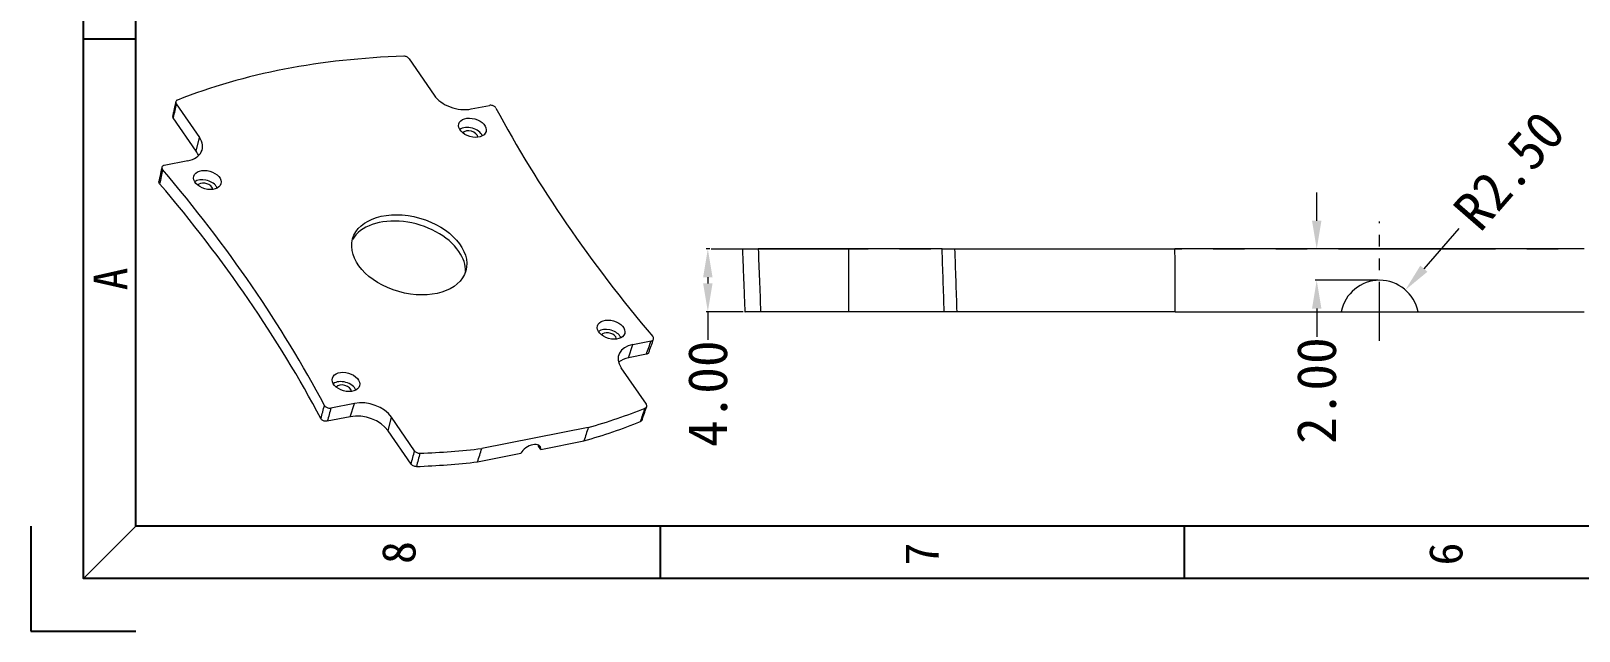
# Model space of a CAD drawing. Extents: x -40 to 272, y -118 to 614.
# Drawn here: x -39.8 to 58.9, y -46.5 to -8.2 of the extents above; entities that cross this region are included whole.
import ezdxf
from ezdxf.enums import TextEntityAlignment as Align

# ---------------------------------------------------------------- set-up
doc = ezdxf.new("R2010")
doc.units = 0
doc.header["$MEASUREMENT"] = 0
doc.linetypes.add('PHANTOM', pattern=[2.5, 1.25, -0.25, 0.25, -0.25, 0.25, -0.25])
doc.layers.add('30', color=7, linetype='Continuous')
doc.layers.add('50', color=7, linetype='Continuous')
doc.layers.add('moldbase', color=7, linetype='Continuous', lineweight=20)
doc.styles.add('宋体', font='SimSun.ttf', dxfattribs={"width": 0.7})
doc.dimstyles.new('3', dxfattribs={"dimtxt": 2.5, "dimasz": 1.8, "dimexe": 0.1, "dimexo": 0.1, "dimgap": 0.1, "dimtad": 0, "dimzin": 0, "dimdsep": 46, "dimtxsty": 'Standard', "dimcen": 0, "dimclrd": 4, "dimclre": 4, "dimclrt": 3, "dimadec": 1, "dimazin": 0, "dimtfac": 1, "dimtofl": 0, "dimtmove": 0, "dimatfit": 3, "dimfxl": 0.18, "dimtolj": 1, "dimtzin": 0, "dimlwd": 9, "dimlwe": 9, "dimarcsym": 0})

# ---------------------------------------------------------------- blocks, each defined once
blk = doc.blocks.new('7')
for p, q in [((2010.95, 292.69), (2015.95, 292.69)), ((2065.95, 246.19), (2065.95, 241.19)), ((2115.95, 246.19), (2115.95, 241.19))]:
    blk.add_line(p, q)
at = {"color": 8}
for p, q in [((2005.95, 246.19), (2005.95, 236.19)), ((2005.95, 236.19), (2015.95, 236.19))]:
    blk.add_line(p, q, dxfattribs=at)
for points in [[(2420.95, 241.19), (2010.95, 241.19), (2010.95, 528.19), (2420.95, 528.19)], [(2415.95, 246.19), (2015.95, 246.19), (2015.95, 523.19), (2415.95, 523.19)]]:
    blk.add_lwpolyline(points, close=True)
at = {"layer": 'moldbase'}
blk.add_line((2015.95, 246.19), (2010.95, 241.19), dxfattribs=at)
at = {"style": '宋体'}
for s, p in [('A', (2013.54, 269.78)), ('8', (2041.05, 243.68)), ('7', (2090.91, 243.53)), ('6', (2140.91, 243.54))]:
    blk.add_text(s, height=3.2, rotation=90, dxfattribs=at).set_placement(p, align=Align.MIDDLE)
blk = doc.blocks.new('*D72')
at = {"color": 4, "linetype": 'Continuous', "lineweight": 9}
for p, q in [((42.211, -20.34), (42.211, -18.54)), ((46.119, -22.14), (42.111, -22.14)), ((46.119, -24.14), (42.111, -24.14)), ((42.211, -25.94), (42.211, -27.74))]:
    blk.add_line(p, q, dxfattribs=at)
for points in [[(41.911, -20.34), (42.511, -20.34), (42.211, -22.14)], [(41.911, -25.94), (42.511, -25.94), (42.211, -24.14)]]:
    blk.add_solid(points, dxfattribs=at)
at = {"layer": 'Defpoints', "color": 0, "linetype": 'Continuous', "lineweight": 9}
for p in [(46.219, -22.14), (42.211, -24.14), (46.219, -24.14)]:
    blk.add_point(p, dxfattribs=at)
at = {"color": 3, "linetype": 'Continuous', "lineweight": 9, "insert": (42.211, -31.173), "char_height": 2.5, "attachment_point": 5, "rotation": 90}
blk.add_mtext('\\A1;2.00', dxfattribs=at)
blk = doc.blocks.new('*D73')
at = {"color": 4, "linetype": 'Continuous', "lineweight": 9}
for p, q in [((3.504, -22.14), (3.281, -22.14)), ((3.381, -23.94), (3.381, -24.341)), ((5.642, -26.141), (3.281, -26.141)), ((3.381, -26.141), (3.381, -27.941))]:
    blk.add_line(p, q, dxfattribs=at)
for points in [[(3.081, -23.94), (3.681, -23.94), (3.381, -22.14)], [(3.081, -24.341), (3.681, -24.341), (3.381, -26.141)]]:
    blk.add_solid(points, dxfattribs=at)
at = {"layer": 'Defpoints', "color": 0, "linetype": 'Continuous', "lineweight": 9}
for p in [(3.604, -22.14), (3.381, -26.141), (5.742, -26.141)]:
    blk.add_point(p, dxfattribs=at)
at = {"color": 3, "linetype": 'Continuous', "lineweight": 9, "insert": (3.381, -31.374), "char_height": 2.5, "attachment_point": 5, "rotation": 90}
blk.add_mtext('\\A1;4.00', dxfattribs=at)
blk = doc.blocks.new('*D74')
at = {"color": 4, "linetype": 'Continuous', "lineweight": 9}
blk.add_line((51.278, -20.833), (49.044, -23.398), dxfattribs=at)
blk.add_solid([(48.817, -23.201), (49.27, -23.595), (47.861, -24.755)], dxfattribs=at)
at = {"layer": 'Defpoints', "color": 0, "linetype": 'Continuous', "lineweight": 9}
for p in [(47.861, -24.755), (46.219, -26.64)]:
    blk.add_point(p, dxfattribs=at)
at = {"color": 3, "linetype": 'Continuous', "lineweight": 9, "insert": (54.491, -17.144), "char_height": 2.5, "attachment_point": 5, "rotation": 48.94042}
blk.add_mtext('\\A1;R2.50', dxfattribs=at)

msp = doc.modelspace()

# ---------------------------------------------------------------- linework, layer by layer
at = {"layer": '30', "color": 7, "linetype": 'Continuous', "lineweight": 9}
for p, q in [((-15.671, -10.004), (-14.069, -12.338)), ((-29.249, -15.899), (-30.712, -13.768)), ((-30.516, -12.875), (-29.037, -15.029)), ((-11.712, -13.212), (-10.54, -12.981)), ((-29.249, -15.899), (-29.037, -15.029)), ((-29.776, -16.513), (-31.278, -16.809)), ((12.369, -22.14), (6.593, -22.14)), ((18.319, -22.14), (12.369, -22.14)), ((12.369, -26.14), (12.369, -22.14)), ((19.118, -22.14), (33.172, -22.14)), ((59.267, -22.14), (33.172, -22.14)), ((12.369, -26.14), (6.749, -26.14)), ((18.459, -26.14), (12.369, -26.14)), ((33.178, -26.14), (19.258, -26.14)), ((33.178, -26.14), (43.77, -26.14)), ((43.77, -26.14), (48.668, -26.14)), ((48.669, -26.14), (59.26, -26.14)), ((-1.67, -29.081), (-1.403, -28.231)), ((-1.403, -28.231), (-0.231, -28)), ((-0.539, -28.858), (-1.67, -29.081)), ((-0.539, -32.049), (-2.141, -29.715)), ((-19.154, -31.988), (-20.656, -32.284)), ((-19.421, -32.837), (-19.154, -31.988)), ((-19.421, -32.837), (-20.883, -33.125)), ((-17.009, -33.732), (-16.797, -32.862)), ((-15.319, -35.015), (-16.797, -32.862)), ((-4.248, -33.53), (-11.035, -34.867)), ((-15.546, -35.863), (-17.009, -33.732)), ((-7.271, -34.923), (-4.517, -34.38)), ((-11.3, -35.717), (-8.546, -35.174)), ((-7.271, -34.923), (-7.416, -34.713))]:
    msp.add_line(p, q, dxfattribs=at)
at = {"layer": '30', "color": 1, "linetype": 'PHANTOM', "lineweight": 9, "ltscale": 3}
msp.add_line((46.219, -27.99), (46.219, -20.386), dxfattribs=at)
at = {"layer": '30', "color": 1, "linetype": 'PHANTOM', "lineweight": 9, "ltscale": 8}
msp.add_line((3.604, -22.14), (88.835, -22.14), dxfattribs=at)
at = {"layer": '30', "color": 7, "linetype": 'Continuous', "lineweight": 9}
msp.add_arc((46.219, -26.64), 2.5, 11.53696, 168.46304, dxfattribs=at)
for centre, major_axis, ratio, start_param, end_param in [((-5.406, -37.455), (-38.968, 11.03), 0.650053, 5.165251, 5.578275), ((-12.521, -12.033), (-1.718, 0.486), 0.650053, 0.663758, 2.234555), ((87.223, -2.244), (103.042, -29.165), 0.650053, 3.702083, 3.908619), ((-11.783, -14.959), (0.803, -0.227), 0.650053, 0.46407, 2.677518), ((-11.783, -14.959), (0.5, -0.141), 0.650053, 0.253584, 2.888008), ((-30.585, -15.334), (1.718, -0.486), 0.650053, 5.376147, 6.946944), ((-30.833, -16.211), (-1.758, 0.498), 0.650053, 3.567817, 3.805351), ((-118.544, -42.787), (103.042, -29.165), 0.650053, 0.55726, 0.770256), ((-28.689, -18.29), (-0.803, 0.227), 0.650053, 3.805352, 5.819212), ((-118.792, -43.665), (-103.082, 29.176), 0.650053, 3.699287, 3.911415), ((-28.689, -18.29), (0.5, -0.141), 0.650053, 0.663759, 2.888008), ((-28.689, -18.29), (0.5, -0.141), 0.650053, 0.253584, 0.663759), ((-28.689, -18.29), (-0.803, 0.227), 0.650053, 3.605565, 3.805352), ((-15.785, -22.954), (-3.659, 1.036), 0.650053, 3.805351, 6.115894), ((-15.785, -22.954), (-3.659, 1.036), 0.650053, 3.308881, 3.805351), ((-2.943, -27.838), (-0.803, 0.227), 0.650053, 3.805352, 5.819212), ((-2.943, -27.838), (-0.5, 0.141), 0.650053, 3.805349, 6.029696), ((-2.943, -27.838), (-0.5, 0.141), 0.650053, 3.395081, 3.805353), ((-0.594, -29.41), (1.718, -0.486), 0.650053, 2.234555, 3.805351), ((-2.943, -27.838), (-0.803, 0.227), 0.650053, 3.605565, 3.805352), ((-0.842, -30.288), (-1.758, 0.498), 0.650053, 5.376147, 5.856958), ((-19.849, -31.169), (0.803, -0.227), 0.650053, 0.46407, 2.677518), ((-19.849, -31.169), (0.5, -0.141), 0.650053, 0.253584, 2.888008), ((-18.345, -33.167), (-1.718, 0.486), 0.650053, 3.805351, 5.376147), ((-25.915, -7.576), (-38.968, 11.03), 0.650053, 2.331356, 2.445451), ((-18.593, -34.044), (-1.758, 0.498), 0.650053, 3.805351, 5.376147), ((-26.164, -8.453), (38.928, -11.018), 0.650053, 5.472999, 5.5862), ((-25.915, -7.576), (-38.968, 11.03), 0.650053, 2.032427, 2.137753), ((-7.942, -35.155), (-0.629, -0.409), 0.575621, 2.732886, 5.471763), ((-8.078, -34.957), (0.587, 0.468), 0.653506, 5.813617, 5.927151), ((-26.164, -8.453), (38.928, -11.018), 0.650053, 5.174871, 5.279296)]:
    msp.add_ellipse(centre, major_axis=major_axis, ratio=ratio, start_param=start_param, end_param=end_param, dxfattribs=at)
for centre, major_axis in [((-11.628, -14.41), (-0.866, 0.245)), ((-28.534, -17.742), (0.866, -0.245)), ((-15.661, -22.516), (3.608, -1.021)), ((-2.787, -27.289), (0.866, -0.245)), ((-19.694, -30.621), (-0.866, 0.245))]:
    msp.add_ellipse(centre, major_axis=major_axis, ratio=0.650053, dxfattribs=at)
for points, knots in [([(-15.671, -10.004), (-15.686, -9.982), (-15.706, -9.961), (-15.73, -9.942), (-15.754, -9.923), (-15.782, -9.906), (-15.812, -9.892), (-15.843, -9.878), (-15.875, -9.868), (-15.908, -9.861), (-15.942, -9.854), (-15.976, -9.85), (-16.009, -9.851)], [0, 0, 0, 0, 0.248075, 0.248075, 0.248075, 0.496159, 0.496159, 0.496159, 0.744128, 0.744128, 0.744128, 1, 1, 1, 1]), ([(-30.441, -12.64), (-30.467, -12.651), (-30.489, -12.664), (-30.506, -12.681), (-30.523, -12.697), (-30.536, -12.716), (-30.543, -12.737), (-30.549, -12.758), (-30.551, -12.78), (-30.547, -12.803), (-30.542, -12.827), (-30.532, -12.852), (-30.516, -12.875)], [0, 0, 0, 0, 0.246453, 0.246453, 0.246453, 0.492914, 0.492914, 0.492914, 0.73926, 0.73926, 0.73926, 1, 1, 1, 1]), ([(-30.712, -13.768), (-30.727, -13.746), (-30.738, -13.723), (-30.743, -13.7), (-30.746, -13.681), (-30.747, -13.662), (-30.743, -13.644)], [0, 0, 0, 0, 0.54404, 0.54404, 0.54404, 1, 1, 1, 1]), ([(-30.516, -12.875), (-30.548, -13.022), (-30.58, -13.17), (-30.613, -13.317), (-30.646, -13.467), (-30.679, -13.618), (-30.712, -13.768)], [0, 0, 0, 0, 0.494248, 0.494248, 0.494248, 1, 1, 1, 1]), ([(-10.132, -13.149), (-10.144, -13.126), (-10.161, -13.104), (-10.183, -13.084), (-10.205, -13.063), (-10.231, -13.045), (-10.259, -13.029), (-10.288, -13.014), (-10.32, -13.001), (-10.352, -12.992), (-10.384, -12.983), (-10.418, -12.977), (-10.45, -12.975), (-10.481, -12.974), (-10.512, -12.976), (-10.54, -12.981)], [0, 0, 0, 0, 0.201639, 0.201639, 0.201639, 0.403291, 0.403291, 0.403291, 0.604776, 0.604776, 0.604776, 0.806167, 0.806167, 0.806167, 1, 1, 1, 1]), ([(-31.386, -17.079), (-31.417, -17.228), (-31.449, -17.378), (-31.48, -17.527), (-31.512, -17.677), (-31.543, -17.826), (-31.575, -17.976)], [0, 0, 0, 0, 0.499321, 0.499321, 0.499321, 1, 1, 1, 1]), ([(-31.278, -16.809), (-31.307, -16.815), (-31.334, -16.824), (-31.356, -16.837), (-31.379, -16.85), (-31.397, -16.866), (-31.411, -16.884), (-31.424, -16.903), (-31.432, -16.924), (-31.435, -16.945), (-31.437, -16.967), (-31.434, -16.991), (-31.425, -17.013), (-31.417, -17.036), (-31.404, -17.058), (-31.386, -17.079)], [0, 0, 0, 0, 0.201245, 0.201245, 0.201245, 0.402502, 0.402502, 0.402502, 0.603593, 0.603593, 0.603593, 0.804588, 0.804588, 0.804588, 1, 1, 1, 1]), ([(-31.575, -17.976), (-31.593, -17.954), (-31.607, -17.931), (-31.615, -17.908), (-31.623, -17.886), (-31.626, -17.862), (-31.623, -17.84), (-31.622, -17.832)], [0, 0, 0, 0, 0.468904, 0.468904, 0.468904, 0.937835, 1, 1, 1, 1]), ([(5.6, -22.14), (5.588, -22.14), (5.595, -22.14), (5.621, -22.14), (5.646, -22.14), (5.691, -22.14), (5.751, -22.14), (5.811, -22.14), (5.889, -22.14), (5.977, -22.14), (6.065, -22.14), (6.166, -22.14), (6.272, -22.14), (6.375, -22.14), (6.485, -22.14), (6.593, -22.14)], [0, 0, 0, 0, 0.201245, 0.201245, 0.201245, 0.402502, 0.402502, 0.402502, 0.603593, 0.603593, 0.603593, 0.804588, 0.804588, 0.804588, 1, 1, 1, 1]), ([(6.593, -22.14), (6.619, -22.792), (6.644, -23.445), (6.67, -24.097), (6.696, -24.778), (6.722, -25.459), (6.749, -26.14)], [0, 0, 0, 0, 0.489187, 0.489187, 0.489187, 1, 1, 1, 1]), ([(18.317, -22.14), (18.321, -22.14), (18.338, -22.14), (18.375, -22.14), (18.413, -22.14), (18.468, -22.14), (18.538, -22.14), (18.608, -22.14), (18.694, -22.14), (18.789, -22.14), (18.889, -22.14), (19.002, -22.14), (19.118, -22.14)], [0, 0, 0, 0, 0.246453, 0.246453, 0.246453, 0.492914, 0.492914, 0.492914, 0.73926, 0.73926, 0.73926, 1, 1, 1, 1]), ([(18.459, -26.14), (18.435, -25.466), (18.412, -24.791), (18.388, -24.117), (18.365, -23.458), (18.342, -22.799), (18.319, -22.14)], [0, 0, 0, 0, 0.505752, 0.505752, 0.505752, 1, 1, 1, 1]), ([(19.118, -22.14), (19.141, -22.806), (19.165, -23.472), (19.188, -24.138), (19.212, -24.805), (19.235, -25.473), (19.258, -26.14)], [0, 0, 0, 0, 0.49949, 0.49949, 0.49949, 1, 1, 1, 1]), ([(33.178, -26.14), (33.177, -25.473), (33.176, -24.806), (33.175, -24.14), (33.174, -23.473), (33.173, -22.807), (33.172, -22.14)], [0, 0, 0, 0, 0.500151, 0.500151, 0.500151, 1, 1, 1, 1]), ([(6.749, -26.14), (6.637, -26.14), (6.523, -26.14), (6.418, -26.14), (6.312, -26.14), (6.212, -26.14), (6.124, -26.14), (6.037, -26.14), (5.96, -26.14), (5.901, -26.14), (5.842, -26.14), (5.798, -26.14), (5.774, -26.14), (5.75, -26.14), (5.744, -26.14), (5.755, -26.14)], [0, 0, 0, 0, 0.201298, 0.201298, 0.201298, 0.402608, 0.402608, 0.402608, 0.603752, 0.603752, 0.603752, 0.8048, 0.8048, 0.8048, 1, 1, 1, 1]), ([(19.258, -26.14), (19.149, -26.14), (19.042, -26.14), (18.946, -26.14), (18.849, -26.14), (18.762, -26.14), (18.69, -26.14), (18.619, -26.14), (18.561, -26.14), (18.522, -26.14), (18.481, -26.14), (18.454, -26.14), (18.461, -26.14)], [0, 0, 0, 0, 0.246296, 0.246296, 0.246296, 0.492601, 0.492601, 0.492601, 0.738791, 0.738791, 0.738791, 1, 1, 1, 1]), ([(-0.539, -28.858), (-0.486, -28.712), (-0.434, -28.566), (-0.382, -28.42), (-0.332, -28.28), (-0.281, -28.14), (-0.231, -28)], [0, 0, 0, 0, 0.510743, 0.510743, 0.510743, 1, 1, 1, 1]), ([(-0.231, -28), (-0.202, -27.995), (-0.175, -27.985), (-0.153, -27.972), (-0.13, -27.96), (-0.112, -27.943), (-0.099, -27.925), (-0.085, -27.907), (-0.077, -27.886), (-0.075, -27.864), (-0.072, -27.842), (-0.075, -27.819), (-0.084, -27.796), (-0.092, -27.774), (-0.105, -27.752), (-0.123, -27.731)], [0, 0, 0, 0, 0.201639, 0.201639, 0.201639, 0.403291, 0.403291, 0.403291, 0.604776, 0.604776, 0.604776, 0.806167, 0.806167, 0.806167, 1, 1, 1, 1]), ([(-0.389, -28.749), (-0.393, -28.762), (-0.399, -28.774), (-0.408, -28.785), (-0.421, -28.803), (-0.44, -28.819), (-0.463, -28.831), (-0.485, -28.843), (-0.511, -28.853), (-0.539, -28.858)], [0, 0, 0, 0, 0.237583, 0.237583, 0.237583, 0.62634, 0.62634, 0.62634, 1, 1, 1, 1]), ([(-21.292, -32.957), (-21.254, -32.817), (-21.216, -32.677), (-21.18, -32.542), (-21.178, -32.535), (-21.176, -32.529), (-21.175, -32.522), (-21.139, -32.39), (-21.102, -32.253), (-21.065, -32.115)], [0, 0, 0, 0, 0.499321, 0.499321, 0.499321, 0.510813, 0.510813, 0.510813, 1, 1, 1, 1]), ([(-21.065, -32.115), (-21.053, -32.138), (-21.035, -32.161), (-21.014, -32.181), (-20.992, -32.201), (-20.966, -32.22), (-20.938, -32.235), (-20.909, -32.251), (-20.878, -32.264), (-20.845, -32.273), (-20.813, -32.282), (-20.779, -32.288), (-20.747, -32.29), (-20.715, -32.291), (-20.684, -32.289), (-20.656, -32.284)], [0, 0, 0, 0, 0.201245, 0.201245, 0.201245, 0.402502, 0.402502, 0.402502, 0.603593, 0.603593, 0.603593, 0.804588, 0.804588, 0.804588, 1, 1, 1, 1]), ([(-20.656, -32.284), (-20.693, -32.421), (-20.73, -32.558), (-20.767, -32.695), (-20.806, -32.839), (-20.844, -32.982), (-20.883, -33.125)], [0, 0, 0, 0, 0.489187, 0.489187, 0.489187, 1, 1, 1, 1]), ([(-0.912, -33.145), (-0.862, -33.002), (-0.812, -32.858), (-0.764, -32.722), (-0.762, -32.715), (-0.76, -32.709), (-0.758, -32.702), (-0.711, -32.567), (-0.661, -32.425), (-0.612, -32.283)], [0, 0, 0, 0, 0.499493, 0.499493, 0.499493, 0.50565, 0.50565, 0.50565, 1, 1, 1, 1]), ([(-0.612, -32.283), (-0.587, -32.273), (-0.565, -32.259), (-0.548, -32.243), (-0.531, -32.226), (-0.518, -32.207), (-0.512, -32.186), (-0.505, -32.165), (-0.504, -32.142), (-0.508, -32.12), (-0.513, -32.096), (-0.524, -32.072), (-0.539, -32.049)], [0, 0, 0, 0, 0.248075, 0.248075, 0.248075, 0.496159, 0.496159, 0.496159, 0.744128, 0.744128, 0.744128, 1, 1, 1, 1]), ([(-20.883, -33.125), (-20.912, -33.131), (-20.944, -33.133), (-20.977, -33.131), (-21.009, -33.129), (-21.043, -33.123), (-21.075, -33.114), (-21.107, -33.105), (-21.139, -33.092), (-21.167, -33.076), (-21.196, -33.06), (-21.221, -33.041), (-21.243, -33.021), (-21.263, -33.001), (-21.28, -32.979), (-21.292, -32.957)], [0, 0, 0, 0, 0.201298, 0.201298, 0.201298, 0.402608, 0.402608, 0.402608, 0.603752, 0.603752, 0.603752, 0.8048, 0.8048, 0.8048, 1, 1, 1, 1]), ([(-4.248, -33.53), (-4.292, -33.672), (-4.337, -33.813), (-4.382, -33.955), (-4.427, -34.097), (-4.472, -34.238), (-4.517, -34.38)], [0, 0, 0, 0, 0.499849, 0.499849, 0.499849, 1, 1, 1, 1]), ([(-0.813, -33.051), (-0.819, -33.07), (-0.831, -33.088), (-0.846, -33.103), (-0.863, -33.12), (-0.886, -33.135), (-0.912, -33.145)], [0, 0, 0, 0, 0.471456, 0.471456, 0.471456, 1, 1, 1, 1]), ([(-15.546, -35.863), (-15.508, -35.72), (-15.47, -35.577), (-15.431, -35.434), (-15.394, -35.295), (-15.356, -35.155), (-15.319, -35.015)], [0, 0, 0, 0, 0.505752, 0.505752, 0.505752, 1, 1, 1, 1]), ([(-15.319, -35.015), (-15.304, -35.037), (-15.283, -35.059), (-15.259, -35.078), (-15.235, -35.097), (-15.207, -35.114), (-15.177, -35.128), (-15.147, -35.142), (-15.114, -35.152), (-15.081, -35.159), (-15.047, -35.166), (-15.011, -35.17), (-14.978, -35.168)], [0, 0, 0, 0, 0.246453, 0.246453, 0.246453, 0.492914, 0.492914, 0.492914, 0.73926, 0.73926, 0.73926, 1, 1, 1, 1]), ([(-14.978, -35.168), (-15.016, -35.31), (-15.054, -35.451), (-15.091, -35.592), (-15.129, -35.733), (-15.167, -35.875), (-15.205, -36.016)], [0, 0, 0, 0, 0.49949, 0.49949, 0.49949, 1, 1, 1, 1]), ([(-11.3, -35.717), (-11.256, -35.575), (-11.212, -35.434), (-11.167, -35.292), (-11.123, -35.151), (-11.079, -35.009), (-11.035, -34.867)], [0, 0, 0, 0, 0.500151, 0.500151, 0.500151, 1, 1, 1, 1]), ([(-15.205, -36.016), (-15.237, -36.017), (-15.27, -36.014), (-15.303, -36.008), (-15.336, -36.002), (-15.369, -35.991), (-15.399, -35.978), (-15.429, -35.965), (-15.458, -35.948), (-15.482, -35.929), (-15.508, -35.909), (-15.53, -35.886), (-15.546, -35.863)], [0, 0, 0, 0, 0.246296, 0.246296, 0.246296, 0.492601, 0.492601, 0.492601, 0.738791, 0.738791, 0.738791, 1, 1, 1, 1])]:
    msp.add_open_spline(points, degree=3, knots=knots, dxfattribs=at)
for points in [[(-30.545, -12.751), (-30.742, -13.644)], [(-31.434, -16.934), (-31.623, -17.831)], [(5.587, -22.141), (5.742, -26.141)], [(-0.387, -28.75), (-0.079, -27.892)], [(-0.813, -33.051), (-0.513, -32.189)]]:
    msp.add_open_spline(points, degree=1, dxfattribs=at)

# ---------------------------------------------------------------- block references
at = {"layer": '50', "color": 7, "linetype": 'Continuous', "lineweight": 9, "xscale": 0.668608022722708, "yscale": 0.6686080227228217, "zscale": 0.6686080227225696}
msp.add_blockref('7', (-1380.977, -204.429), dxfattribs=at)

# ---------------------------------------------------------------- dimensions: what is measured, and where the dimension line sits
at = {"linetype": 'Continuous', "lineweight": 9}
dim = msp.add_radius_dim(center=(46.219, -26.64), mpoint=(47.861, -24.755), dimstyle='3', dxfattribs=at)
dim.commit()
dim.dimension.update_dxf_attribs({"geometry": '*D74', "text_midpoint": (54.491, -17.144), "dimtype": 164})
for base, p1, p2, picture, middle in [((42.211, -24.14), (46.219, -22.14), (46.219, -24.14), '*D72', (42.211, -31.173)), ((3.381, -26.141), (3.604, -22.14), (5.742, -26.141), '*D73', (3.381, -31.374))]:
    dim = msp.add_linear_dim(base=base, p1=p1, p2=p2, angle=90, dimstyle='3', dxfattribs=at)
    dim.commit()
    dim.dimension.update_dxf_attribs({"geometry": picture, "text_midpoint": middle})

doc.saveas('drawing.dxf')
